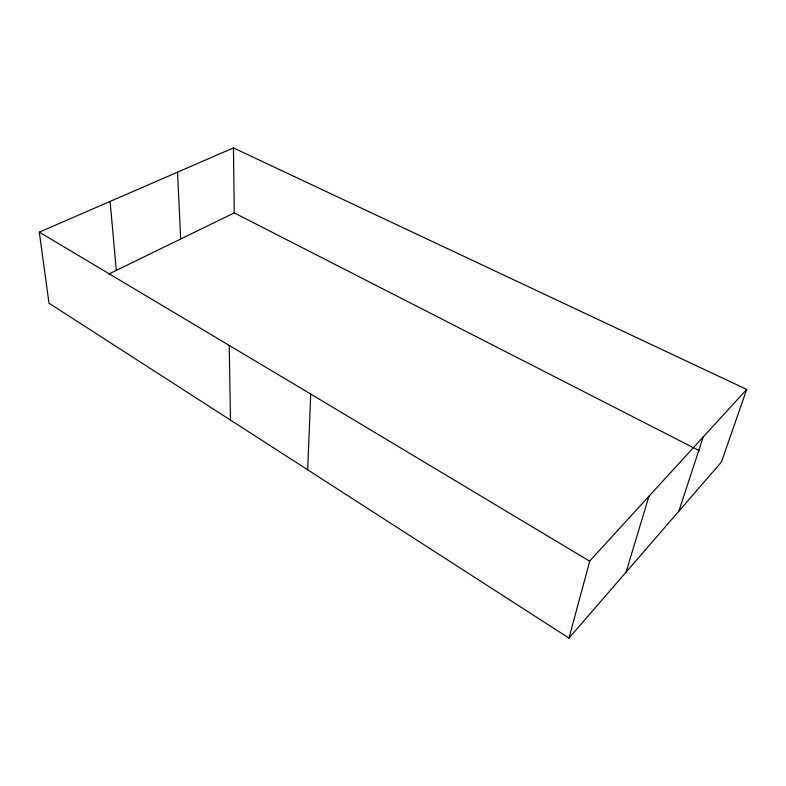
<?xml version="1.0" encoding="UTF-8"?>
<svg xmlns="http://www.w3.org/2000/svg" width="786" height="786" viewBox="0 0 786 786"><rect width="100%" height="100%" fill="white"/><g stroke="black" fill="none" stroke-linecap="round" stroke-linejoin="round"><path stroke-width="1.18" d="M307.67 469.802L310.716 394.032L39.3 232.145L233.452 147.906L746.7 389.404L721.44 462.021L568.976 638.094L48.997 303.209L39.3 232.145M568.976 638.094L589.795 560.929L746.7 389.404M626.078 572.159L648.971 496.241M678.839 511.224L703.215 436.947M108.576 274.167L234.257 212.888L699.589 450.85M310.716 394.032L589.716 561.224M110.119 201.422L116.299 270.394M177.548 172.163L180.682 239.013M229.217 345.575L230.485 420.097M233.452 147.906L234.257 212.888"/></g></svg>
